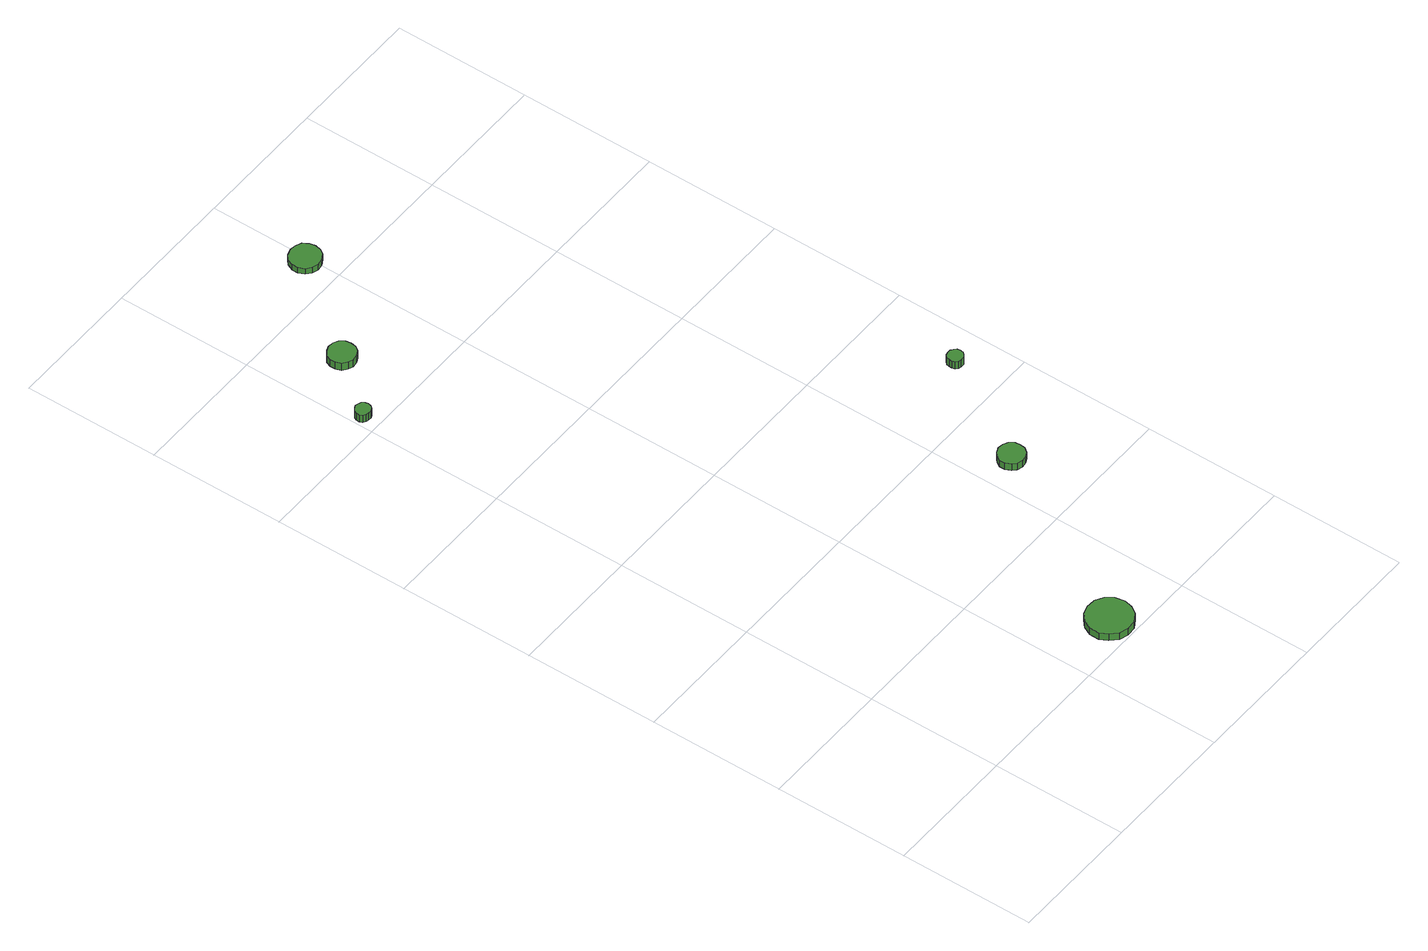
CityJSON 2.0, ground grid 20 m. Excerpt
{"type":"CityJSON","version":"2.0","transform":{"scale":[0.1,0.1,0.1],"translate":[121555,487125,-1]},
"CityObjects":{
"tree1":{"type":"SolitaryVegetationObject","attributes":{"function":"something"},"geometry":[{"type":"MultiSurface","lod":"1","boundaries":[[[0,1,2,3,4,5,6,7,8,9,10,11,12,13,14]],[[15,16,17,18,19,20,21,22,23,24,25,26,27,28,29]],[[0,29,28,1]],[[1,28,27,2]],[[2,27,26,3]],[[3,26,25,4]],[[4,25,24,5]],[[5,24,23,6]],[[6,23,22,7]],[[7,22,21,8]],[[8,21,20,9]],[[9,20,19,10]],[[10,19,18,11]],[[11,18,17,12]],[[12,17,16,13]],[[13,16,15,14]],[[14,15,29,0]]]}]},
"tree2":{"type":"SolitaryVegetationObject","attributes":{"function":"something"},"geometry":[{"type":"MultiSurface","lod":"1","boundaries":[[[30,31,32,33,34,35,36,37,38,39,40,41,42,43,44]],[[45,46,47,48,49,50,51,52,53,54,55,56,57,58,59]],[[30,59,58,31]],[[31,58,57,32]],[[32,57,56,33]],[[33,56,55,34]],[[34,55,54,35]],[[35,54,53,36]],[[36,53,52,37]],[[37,52,51,38]],[[38,51,50,39]],[[39,50,49,40]],[[40,49,48,41]],[[41,48,47,42]],[[42,47,46,43]],[[43,46,45,44]],[[44,45,59,30]]]}]},
"tree3":{"type":"SolitaryVegetationObject","attributes":{"function":"something"},"geometry":[{"type":"MultiSurface","lod":"1","boundaries":[[[60,61,62,63,64,65,66,67,68,69,70,71,72,73,74]],[[75,76,77,78,79,80,81,82,83,84,85,86,87,88,89]],[[60,89,88,61]],[[61,88,87,62]],[[62,87,86,63]],[[63,86,85,64]],[[64,85,84,65]],[[65,84,83,66]],[[66,83,82,67]],[[67,82,81,68]],[[68,81,80,69]],[[69,80,79,70]],[[70,79,78,71]],[[71,78,77,72]],[[72,77,76,73]],[[73,76,75,74]],[[74,75,89,60]]]}]},
"tree4":{"type":"SolitaryVegetationObject","attributes":{"function":"something"},"geometry":[{"type":"MultiSurface","lod":"1","boundaries":[[[90,91,92,93,94,95,96,97,98,99,100,101,102,103,104]],[[105,106,107,108,109,110,111,112,113,114,115,116,117,118,119]],[[90,119,118,91]],[[91,118,117,92]],[[92,117,116,93]],[[93,116,115,94]],[[94,115,114,95]],[[95,114,113,96]],[[96,113,112,97]],[[97,112,111,98]],[[98,111,110,99]],[[99,110,109,100]],[[100,109,108,101]],[[101,108,107,102]],[[102,107,106,103]],[[103,106,105,104]],[[104,105,119,90]]]}]},
"tree5":{"type":"SolitaryVegetationObject","attributes":{"function":"something"},"geometry":[{"type":"MultiSurface","lod":"1","boundaries":[[[120,121,122,123,124,125,126,127,128,129,130,131,132,133,134]],[[135,136,137,138,139,140,141,142,143,144,145,146,147,148,149]],[[120,149,148,121]],[[121,148,147,122]],[[122,147,146,123]],[[123,146,145,124]],[[124,145,144,125]],[[125,144,143,126]],[[126,143,142,127]],[[127,142,141,128]],[[128,141,140,129]],[[129,140,139,130]],[[130,139,138,131]],[[131,138,137,132]],[[132,137,136,133]],[[133,136,135,134]],[[134,135,149,120]]]}]},
"tree6":{"type":"SolitaryVegetationObject","attributes":{"function":"something"},"geometry":[{"type":"MultiSurface","lod":"1","boundaries":[[[150,151,152,153,154,155,156,157,158,159,160,161,162,163,164]],[[165,166,167,168,169,170,171,172,173,174,175,176,177,178,179]],[[150,179,178,151]],[[151,178,177,152]],[[152,177,176,153]],[[153,176,175,154]],[[154,175,174,155]],[[155,174,173,156]],[[156,173,172,157]],[[157,172,171,158]],[[158,171,170,159]],[[159,170,169,160]],[[160,169,168,161]],[[161,168,167,162]],[[162,167,166,163]],[[163,166,165,164]],[[164,165,179,150]]]}]}
},
"vertices":[
[326,36,18],[323,50,18],[315,61,18],[303,68,18],[289,69,18],[276,65,18],[266,56,18],[260,43,18],[260,29,18],[266,17,18],[276,7,18],[289,3,18],[303,4,18],[315,11,18],[323,23,18],[323,23,6],[315,11,6],[303,4,6],[289,3,6],[276,7,6],[266,17,6],[260,29,6],[260,43,6],[266,56,6],[276,65,6],[289,69,6],[303,68,6],[315,61,6],[323,50,6],[326,36,6],
[24,1023,25],[23,1027,25],[20,1031,25],[16,1033,25],[11,1034,25],[7,1032,25],[3,1029,25],[1,1025,25],[1,1020,25],[3,1016,25],[7,1013,25],[11,1012,25],[16,1012,25],[20,1014,25],[23,1018,25],[23,1018,12],[20,1014,12],[16,1012,12],[11,1012,12],[7,1013,12],[3,1016,12],[1,1020,12],[1,1025,12],[3,1029,12],[7,1032,12],[11,1034,12],[16,1033,12],[20,1031,12],[23,1027,12],[24,1023,12],
[102,1108,19],[101,1116,19],[96,1123,19],[89,1127,19],[80,1128,19],[73,1125,19],[66,1120,19],[63,1112,19],[63,1104,19],[66,1096,19],[73,1091,19],[80,1088,19],[89,1089,19],[96,1093,19],[101,1100,19],[101,1100,6],[96,1093,6],[89,1089,6],[80,1088,6],[73,1091,6],[66,1096,6],[63,1104,6],[63,1112,6],[66,1120,6],[73,1125,6],[80,1128,6],[89,1127,6],[96,1123,6],[101,1116,6],[102,1108,6],
[465,307,24],[464,314,24],[459,321,24],[452,325,24],[444,326,24],[436,323,24],[431,318,24],[427,311,24],[427,303,24],[431,295,24],[436,290,24],[444,287,24],[452,288,24],[459,292,24],[464,299,24],[464,299,12],[459,292,12],[452,288,12],[444,287,12],[436,290,12],[431,295,12],[427,303,12],[427,311,12],[431,318,12],[436,323,12],[444,326,12],[452,325,12],[459,321,12],[464,314,12],[465,307,12],
[217,1250,16],[215,1259,16],[210,1267,16],[201,1271,16],[192,1272,16],[183,1269,16],[176,1263,16],[172,1254,16],[172,1245,16],[176,1236,16],[183,1230,16],[192,1227,16],[201,1228,16],[210,1233,16],[215,1240,16],[215,1240,6],[210,1233,6],[201,1228,6],[192,1227,6],[183,1230,6],[176,1236,6],[172,1245,6],[172,1254,6],[176,1263,6],[183,1269,6],[192,1272,6],[201,1271,6],[210,1267,6],[215,1259,6],[217,1250,6],
[550,465,30],[549,470,30],[546,473,30],[542,476,30],[537,476,30],[533,475,30],[529,472,30],[528,467,30],[528,463,30],[529,458,30],[533,455,30],[537,454,30],[542,454,30],[546,457,30],[549,460,30],[549,460,17],[546,457,17],[542,454,17],[537,454,17],[533,455,17],[529,458,17],[528,463,17],[528,467,17],[529,472,17],[533,475,17],[537,476,17],[542,476,17],[546,473,17],[549,470,17],[550,465,17]
]}
